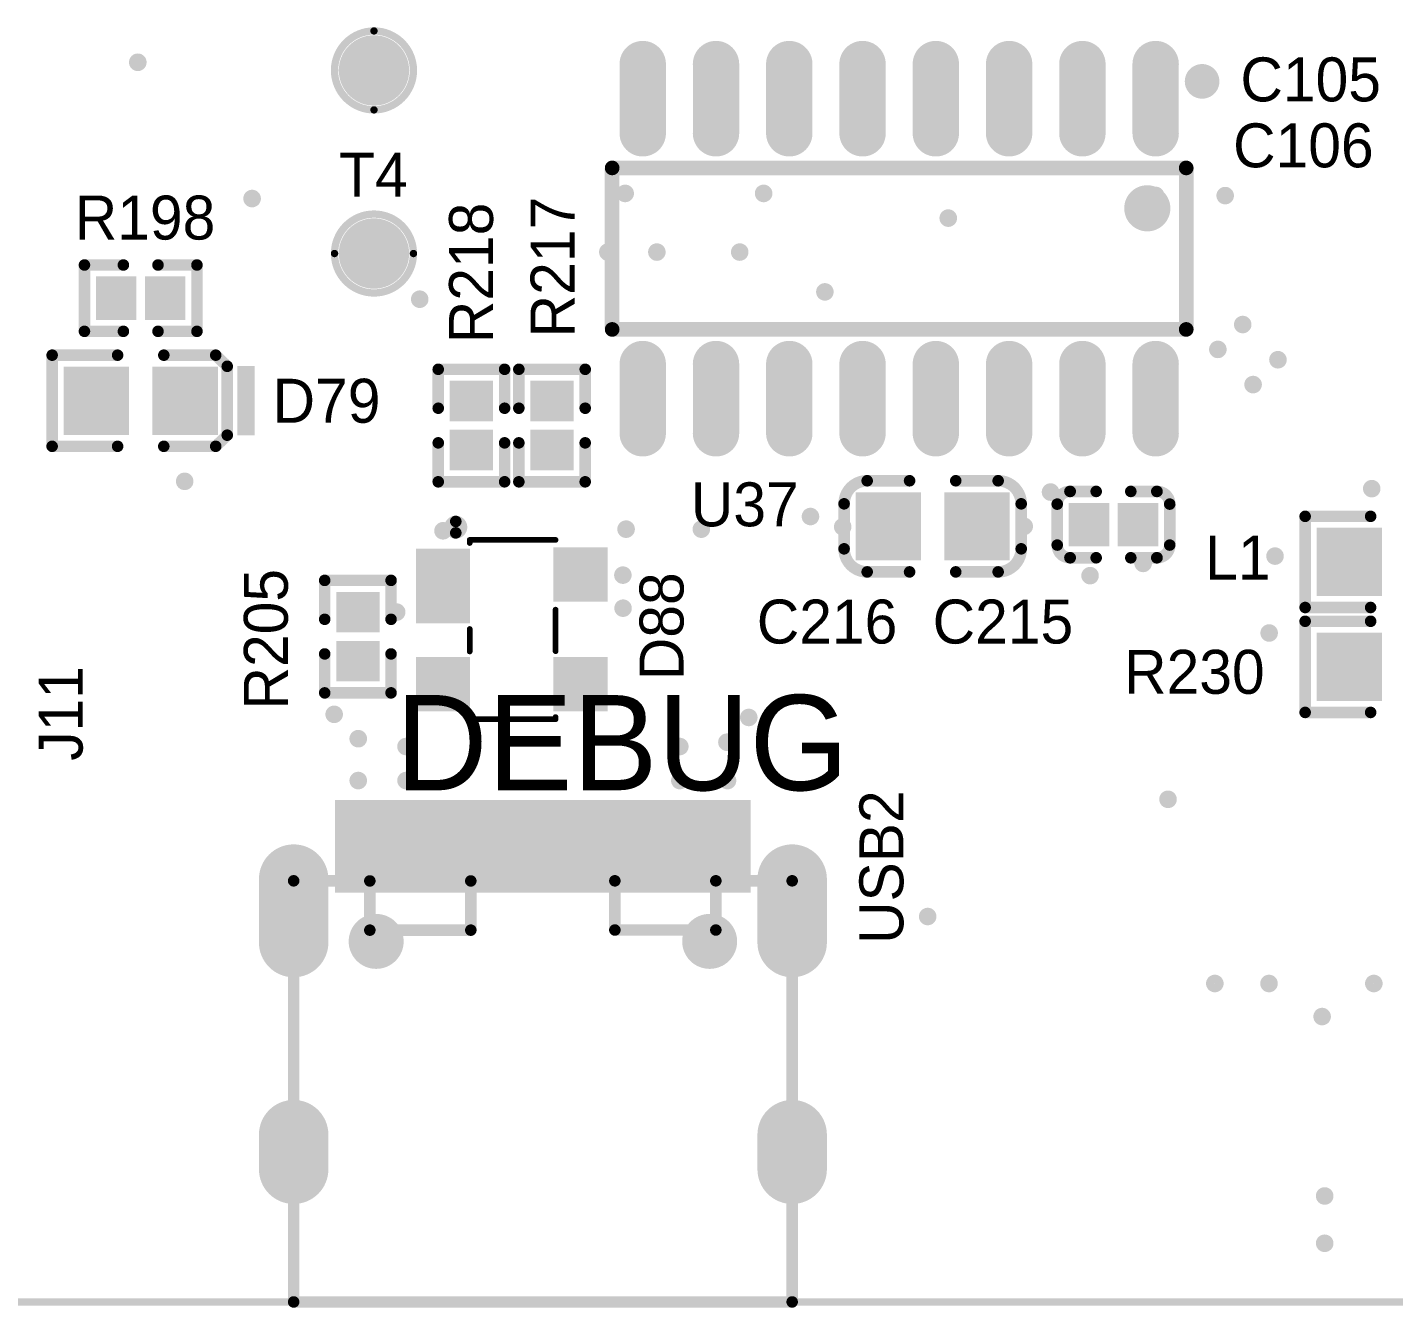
# Model space of a CAD drawing. Header units: millimetres. Extents: x 1205 to 1330, y 770 to 864.
# Drawn here: x 1228.35 to 1252.03, y 769.54 to 791.73 of the extents above; entities that cross this region are included whole.
import ezdxf

# ---------------------------------------------------------------- set-up
doc = ezdxf.new("R2010")
doc.units = ezdxf.units.MM
for name, color, linetype in [('Mechanical1', 6, 'Continuous'), ('PadHoleLayer', 156, 'Continuous'), ('TopOverlay', 2, 'Continuous'), ('TopPaste', 8, 'Continuous'), ('TopSolder', 216, 'Continuous'), ('ViaHoleLayer', 16, 'Continuous')]:
    doc.layers.add(name, color=color, linetype=linetype)

# ---------------------------------------------------------------- blocks, each defined once
blk = doc.blocks.new('0402_C_230')
at = {"layer": 'TopOverlay', "const_width": 0.2}
for points in [[(-0.975, 0.355, -0.414214), (-0.755, 0.575)], [(0.755, 0.575, -0.414214), (0.975, 0.355)], [(-0.755, -0.575, -0.414214), (-0.975, -0.355)], [(0.975, -0.355, -0.414214), (0.755, -0.575)]]:
    blk.add_lwpolyline(points, format="xyb", dxfattribs=at)
at = {"layer": 'TopOverlay', "const_width": 0.1}
for points in [[(-0.805, 0.575, 1), (-0.705, 0.575, 1)], [(-0.8, 0.575, 1), (-0.7, 0.575, 1)], [(-0.35, 0.575, 1), (-0.25, 0.575, 1)], [(0.25, 0.575, 1), (0.35, 0.575, 1)], [(0.7, 0.575, 1), (0.8, 0.575, 1)], [(0.705, 0.575, 1), (0.805, 0.575, 1)], [(-1.025, 0.355, 1), (-0.925, 0.355, 1)], [(-1.025, 0.355, 1), (-0.925, 0.355, 1)], [(0.925, 0.355, 1), (1.025, 0.355, 1)], [(0.925, 0.355, 1), (1.025, 0.355, 1)], [(-1.025, -0.355, 1), (-0.925, -0.355, 1)], [(-1.025, -0.355, 1), (-0.925, -0.355, 1)], [(0.925, -0.355, 1), (1.025, -0.355, 1)], [(0.925, -0.355, 1), (1.025, -0.355, 1)], [(-0.805, -0.575, 1), (-0.705, -0.575, 1)], [(-0.8, -0.575, 1), (-0.7, -0.575, 1)], [(-0.35, -0.575, 1), (-0.25, -0.575, 1)], [(0.25, -0.575, 1), (0.35, -0.575, 1)], [(0.7, -0.575, 1), (0.8, -0.575, 1)], [(0.705, -0.575, 1), (0.805, -0.575, 1)]]:
    blk.add_lwpolyline(points, format="xyb", close=True, dxfattribs=at)
at = {"layer": 'TopOverlay', "const_width": 0.2}
for points in [[(-0.3, 0.575), (-0.75, 0.575)], [(0.75, 0.575), (0.3, 0.575)], [(-0.975, 0.355), (-0.975, -0.355)], [(0.975, 0.355), (0.975, -0.355)], [(-0.3, -0.575), (-0.75, -0.575)], [(0.75, -0.575), (0.3, -0.575)]]:
    blk.add_lwpolyline(points, dxfattribs=at)
at = {"layer": 'TopPaste'}
for points in [[(-0.725, -0.325), (-0.125, -0.325), (-0.725, 0.325), (-0.125, 0.325)], [(0.125, -0.325), (0.725, -0.325), (0.125, 0.325), (0.725, 0.325)]]:
    blk.add_solid(points, dxfattribs=at)
at = {"layer": 'TopSolder'}
for points in [[(-0.776, -0.376), (-0.074, -0.376), (-0.776, 0.376), (-0.074, 0.376)], [(0.074, -0.376), (0.776, -0.376), (0.074, 0.376), (0.776, 0.376)]]:
    blk.add_solid(points, dxfattribs=at)
blk = doc.blocks.new('0603_C_231')
at = {"layer": 'TopOverlay', "const_width": 0.2}
for points in [[(-1.535, 0.39, -0.414213), (-1.135, 0.79)], [(1.135, 0.79, -0.414213), (1.535, 0.39)], [(-1.135, -0.79, -0.414213), (-1.535, -0.39)], [(1.535, -0.39, -0.414213), (1.135, -0.79)]]:
    blk.add_lwpolyline(points, format="xyb", dxfattribs=at)
for points in [[(-1.135, 0.79), (-0.4, 0.79)], [(0.4, 0.79), (1.135, 0.79)], [(-1.535, -0.39), (-1.535, 0.39)], [(1.535, -0.39), (1.535, 0.39)], [(-1.135, -0.79), (-0.4, -0.79)], [(0.4, -0.79), (1.135, -0.79)]]:
    blk.add_lwpolyline(points, dxfattribs=at)
at = {"layer": 'TopOverlay', "const_width": 0.1}
for points in [[(-1.185, 0.79, 1), (-1.085, 0.79, 1)], [(-1.185, 0.79, 1), (-1.085, 0.79, 1)], [(-0.45, 0.79, 1), (-0.35, 0.79, 1)], [(0.35, 0.79, 1), (0.45, 0.79, 1)], [(1.085, 0.79, 1), (1.185, 0.79, 1)], [(1.085, 0.79, 1), (1.185, 0.79, 1)], [(-1.585, 0.39, 1), (-1.485, 0.39, 1)], [(-1.585, 0.39, 1), (-1.485, 0.39, 1)], [(1.485, 0.39, 1), (1.585, 0.39, 1)], [(1.485, 0.39, 1), (1.585, 0.39, 1)], [(-1.585, -0.39, 1), (-1.485, -0.39, 1)], [(-1.585, -0.39, 1), (-1.485, -0.39, 1)], [(1.485, -0.39, 1), (1.585, -0.39, 1)], [(1.485, -0.39, 1), (1.585, -0.39, 1)], [(-1.185, -0.79, 1), (-1.085, -0.79, 1)], [(-1.185, -0.79, 1), (-1.085, -0.79, 1)], [(-0.45, -0.79, 1), (-0.35, -0.79, 1)], [(0.35, -0.79, 1), (0.45, -0.79, 1)], [(1.085, -0.79, 1), (1.185, -0.79, 1)], [(1.085, -0.79, 1), (1.185, -0.79, 1)]]:
    blk.add_lwpolyline(points, format="xyb", close=True, dxfattribs=at)
at = {"layer": 'TopPaste'}
for points in [[(-1.235, -0.49), (-0.305, -0.49), (-1.235, 0.49), (-0.305, 0.49)], [(0.305, -0.49), (1.235, -0.49), (0.305, 0.49), (1.235, 0.49)]]:
    blk.add_solid(points, dxfattribs=at)
at = {"layer": 'TopSolder'}
for points in [[(-1.337, -0.592), (-0.203, -0.592), (-1.337, 0.592), (-0.203, 0.592)], [(0.203, -0.592), (1.337, -0.592), (0.203, 0.592), (1.337, 0.592)]]:
    blk.add_solid(points, dxfattribs=at)
blk = doc.blocks.new('SOT_143_314')
at = {"layer": 'TopOverlay', "const_width": 0.09906}
for points in [[(-1.5494, -0.72898), (-1.5494, 0.75946)], [(0.37846, 0.75946), (-0.34036, 0.75946)], [(1.55956, 0.75946), (1.52146, 0.75946)], [(1.55956, -0.72898), (1.55956, 0.75946)], [(-1.49606, -0.72898), (-1.5494, -0.72898)], [(0.38354, -0.72898), (-0.00508, -0.72898)], [(1.55956, -0.72898), (1.51638, -0.72898)]]:
    blk.add_lwpolyline(points, dxfattribs=at)
at = {"layer": 'TopOverlay'}
for points, const_width in [([(-1.574165, 0.75946, 1), (-1.524635, 0.75946, 1)], 0.04953), ([(-0.365125, 0.75946, 1), (-0.315595, 0.75946, 1)], 0.04953), ([(0.353695, 0.75946, 1), (0.403225, 0.75946, 1)], 0.04953), ([(1.496695, 0.75946, 1), (1.546225, 0.75946, 1)], 0.04953), ([(1.534795, 0.75946, 1), (1.584325, 0.75946, 1)], 0.04953), ([(1.534795, 0.75946, 1), (1.584325, 0.75946, 1)], 0.04953), ([(-1.574165, -0.72898, 1), (-1.524635, -0.72898, 1)], 0.04953), ([(-1.574165, -0.72898, 1), (-1.524635, -0.72898, 1)], 0.04953), ([(-1.520825, -0.72898, 1), (-1.471295, -0.72898, 1)], 0.04953), ([(-0.029845, -0.72898, 1), (0.019685, -0.72898, 1)], 0.04953), ([(0.358775, -0.72898, 1), (0.408305, -0.72898, 1)], 0.04953), ([(1.491615, -0.72898, 1), (1.541145, -0.72898, 1)], 0.04953), ([(1.534795, -0.72898, 1), (1.584325, -0.72898, 1)], 0.04953), ([(1.534795, -0.72898, 1), (1.584325, -0.72898, 1)], 0.04953), ([(-1.67132, -0.97028, 1), (-1.86944, -0.97028, 1)], 0.20066), ([(-1.919605, -0.97028, 1), (-1.819275, -0.97028, 1)], 0.10033), ([(-1.721485, -0.97028, 1), (-1.621155, -0.97028, 1)], 0.10033)]:
    blk.add_lwpolyline(points, format="xyb", close=True, dxfattribs=dict(at, const_width=const_width))
at = {"layer": 'TopPaste'}
for points in [[(-1.36906, 0.77216), (-0.53086, 0.77216), (-1.36906, 1.61036), (-0.53086, 1.61036)], [(0.53086, 0.77216), (1.36906, 0.77216), (0.53086, 1.61036), (1.36906, 1.61036)], [(-1.3462, -1.61036), (-0.1524, -1.61036), (-1.3462, -0.77216), (-0.1524, -0.77216)], [(0.53086, -1.61036), (1.36906, -1.61036), (0.53086, -0.77216), (1.36906, -0.77216)]]:
    blk.add_solid(points, dxfattribs=at)
at = {"layer": 'TopSolder'}
for points in [[(-1.41986, 0.72136), (-0.48006, 0.72136), (-1.41986, 1.66116), (-0.48006, 1.66116)], [(0.48006, 0.72136), (1.41986, 0.72136), (0.48006, 1.66116), (1.41986, 1.66116)], [(-1.397, -1.66116), (-0.1016, -1.66116), (-1.397, -0.72136), (-0.1016, -0.72136)], [(0.48006, -1.66116), (1.41986, -1.66116), (0.48006, -0.72136), (1.41986, -0.72136)]]:
    blk.add_solid(points, dxfattribs=at)
blk = doc.blocks.new('0603_R_335')
at = {"layer": 'TopOverlay', "const_width": 0.2}
for points in [[(-1.535, 0.79), (-0.4, 0.79)], [(-1.535, -0.79), (-1.535, 0.79)], [(0.4, 0.79), (1.535, 0.79)], [(1.535, -0.79), (1.535, 0.79)], [(-1.535, -0.79), (-0.4, -0.79)], [(0.4, -0.79), (1.535, -0.79)]]:
    blk.add_lwpolyline(points, dxfattribs=at)
at = {"layer": 'TopOverlay', "const_width": 0.1}
for points in [[(-1.585, 0.79, 1), (-1.485, 0.79, 1)], [(-1.585, 0.79, 1), (-1.485, 0.79, 1)], [(-0.45, 0.79, 1), (-0.35, 0.79, 1)], [(0.35, 0.79, 1), (0.45, 0.79, 1)], [(1.485, 0.79, 1), (1.585, 0.79, 1)], [(1.485, 0.79, 1), (1.585, 0.79, 1)], [(-1.585, -0.79, 1), (-1.485, -0.79, 1)], [(-1.585, -0.79, 1), (-1.485, -0.79, 1)], [(-0.45, -0.79, 1), (-0.35, -0.79, 1)], [(0.35, -0.79, 1), (0.45, -0.79, 1)], [(1.485, -0.79, 1), (1.585, -0.79, 1)], [(1.485, -0.79, 1), (1.585, -0.79, 1)]]:
    blk.add_lwpolyline(points, format="xyb", close=True, dxfattribs=at)
at = {"layer": 'TopPaste'}
for points in [[(-1.235, -0.49), (-0.305, -0.49), (-1.235, 0.49), (-0.305, 0.49)], [(0.305, -0.49), (1.235, -0.49), (0.305, 0.49), (1.235, 0.49)]]:
    blk.add_solid(points, dxfattribs=at)
at = {"layer": 'TopSolder'}
for points in [[(-1.337, -0.592), (-0.203, -0.592), (-1.337, 0.592), (-0.203, 0.592)], [(0.203, -0.592), (1.337, -0.592), (0.203, 0.592), (1.337, 0.592)]]:
    blk.add_solid(points, dxfattribs=at)
blk = doc.blocks.new('0402_R_556')
at = {"layer": 'TopOverlay', "const_width": 0.2}
for points in [[(-0.3, 0.575), (-0.975, 0.575)], [(-0.975, -0.575), (-0.975, 0.575)], [(0.975, 0.575), (0.3, 0.575)], [(0.975, -0.575), (0.975, 0.575)], [(-0.975, -0.575), (-0.3, -0.575)], [(0.3, -0.575), (0.975, -0.575)]]:
    blk.add_lwpolyline(points, dxfattribs=at)
at = {"layer": 'TopOverlay', "const_width": 0.1}
for points in [[(-1.025, 0.575, 1), (-0.925, 0.575, 1)], [(-1.025, 0.575, 1), (-0.925, 0.575, 1)], [(-0.35, 0.575, 1), (-0.25, 0.575, 1)], [(0.25, 0.575, 1), (0.35, 0.575, 1)], [(0.925, 0.575, 1), (1.025, 0.575, 1)], [(0.925, 0.575, 1), (1.025, 0.575, 1)], [(-1.025, -0.575, 1), (-0.925, -0.575, 1)], [(-1.025, -0.575, 1), (-0.925, -0.575, 1)], [(-0.35, -0.575, 1), (-0.25, -0.575, 1)], [(0.25, -0.575, 1), (0.35, -0.575, 1)], [(0.925, -0.575, 1), (1.025, -0.575, 1)], [(0.925, -0.575, 1), (1.025, -0.575, 1)]]:
    blk.add_lwpolyline(points, format="xyb", close=True, dxfattribs=at)
at = {"layer": 'TopPaste'}
for points in [[(-0.725, -0.325), (-0.125, -0.325), (-0.725, 0.325), (-0.125, 0.325)], [(0.125, -0.325), (0.725, -0.325), (0.125, 0.325), (0.725, 0.325)]]:
    blk.add_solid(points, dxfattribs=at)
at = {"layer": 'TopSolder'}
for points in [[(-0.776, -0.376), (-0.074, -0.376), (-0.776, 0.376), (-0.074, 0.376)], [(0.074, -0.376), (0.776, -0.376), (0.074, 0.376), (0.776, 0.376)]]:
    blk.add_solid(points, dxfattribs=at)
blk = doc.blocks.new('0402_R_568')
at = {"layer": 'TopOverlay', "const_width": 0.2}
for points in [[(-0.975, 0.575), (-0.975, -0.575)], [(-0.975, 0.575), (-0.3, 0.575)], [(0.3, 0.575), (0.975, 0.575)], [(0.975, 0.575), (0.975, -0.575)], [(-0.3, -0.575), (-0.975, -0.575)], [(0.975, -0.575), (0.3, -0.575)]]:
    blk.add_lwpolyline(points, dxfattribs=at)
at = {"layer": 'TopOverlay', "const_width": 0.1}
for points in [[(-1.025, 0.575, 1), (-0.925, 0.575, 1)], [(-1.025, 0.575, 1), (-0.925, 0.575, 1)], [(-0.35, 0.575, 1), (-0.25, 0.575, 1)], [(0.25, 0.575, 1), (0.35, 0.575, 1)], [(0.925, 0.575, 1), (1.025, 0.575, 1)], [(0.925, 0.575, 1), (1.025, 0.575, 1)], [(-1.025, -0.575, 1), (-0.925, -0.575, 1)], [(-1.025, -0.575, 1), (-0.925, -0.575, 1)], [(-0.35, -0.575, 1), (-0.25, -0.575, 1)], [(0.25, -0.575, 1), (0.35, -0.575, 1)], [(0.925, -0.575, 1), (1.025, -0.575, 1)], [(0.925, -0.575, 1), (1.025, -0.575, 1)]]:
    blk.add_lwpolyline(points, format="xyb", close=True, dxfattribs=at)
at = {"layer": 'TopPaste'}
for points in [[(-0.725, -0.325), (-0.125, -0.325), (-0.725, 0.325), (-0.125, 0.325)], [(0.125, -0.325), (0.725, -0.325), (0.125, 0.325), (0.725, 0.325)]]:
    blk.add_solid(points, dxfattribs=at)
at = {"layer": 'TopSolder'}
for points in [[(-0.776, -0.376), (-0.074, -0.376), (-0.776, 0.376), (-0.074, 0.376)], [(0.074, -0.376), (0.776, -0.376), (0.074, 0.376), (0.776, 0.376)]]:
    blk.add_solid(points, dxfattribs=at)
blk = doc.blocks.new('0402_R_569')
at = {"layer": 'TopOverlay', "const_width": 0.2}
for points in [[(-0.975, 0.575), (-0.975, -0.575)], [(-0.975, 0.575), (-0.3, 0.575)], [(0.3, 0.575), (0.975, 0.575)], [(0.975, 0.575), (0.975, -0.575)], [(-0.3, -0.575), (-0.975, -0.575)], [(0.975, -0.575), (0.3, -0.575)]]:
    blk.add_lwpolyline(points, dxfattribs=at)
at = {"layer": 'TopOverlay', "const_width": 0.1}
for points in [[(-1.025, 0.575, 1), (-0.925, 0.575, 1)], [(-1.025, 0.575, 1), (-0.925, 0.575, 1)], [(-0.35, 0.575, 1), (-0.25, 0.575, 1)], [(0.25, 0.575, 1), (0.35, 0.575, 1)], [(0.925, 0.575, 1), (1.025, 0.575, 1)], [(0.925, 0.575, 1), (1.025, 0.575, 1)], [(-1.025, -0.575, 1), (-0.925, -0.575, 1)], [(-1.025, -0.575, 1), (-0.925, -0.575, 1)], [(-0.35, -0.575, 1), (-0.25, -0.575, 1)], [(0.25, -0.575, 1), (0.35, -0.575, 1)], [(0.925, -0.575, 1), (1.025, -0.575, 1)], [(0.925, -0.575, 1), (1.025, -0.575, 1)]]:
    blk.add_lwpolyline(points, format="xyb", close=True, dxfattribs=at)
at = {"layer": 'TopPaste'}
for points in [[(-0.725, -0.325), (-0.125, -0.325), (-0.725, 0.325), (-0.125, 0.325)], [(0.125, -0.325), (0.725, -0.325), (0.125, 0.325), (0.725, 0.325)]]:
    blk.add_solid(points, dxfattribs=at)
at = {"layer": 'TopSolder'}
for points in [[(-0.776, -0.376), (-0.074, -0.376), (-0.776, 0.376), (-0.074, 0.376)], [(0.074, -0.376), (0.776, -0.376), (0.074, 0.376), (0.776, 0.376)]]:
    blk.add_solid(points, dxfattribs=at)
blk = doc.blocks.new('PAD_25_40_579')
at = {"layer": 'TopOverlay'}
for points, const_width in [([(0.684, 0, 1), (-0.684, 0, 1)], 0.127), ([(-0.716, 0, 1), (-0.652, 0, 1)], 0.0635), ([(0.652, 0, 1), (0.716, 0, 1)], 0.0635)]:
    blk.add_lwpolyline(points, format="xyb", close=True, dxfattribs=dict(at, const_width=const_width))
at = {"layer": 'TopSolder', "const_width": 0.61}
blk.add_lwpolyline([(-0.305, 0, 1), (0.305, 0, 1)], format="xyb", close=True, dxfattribs=at)
blk = doc.blocks.new('PAD_25_40_580')
at = {"layer": 'TopOverlay'}
for points, const_width in [([(0.684, 0, 1), (-0.684, 0, 1)], 0.127), ([(-0.716, 0, 1), (-0.652, 0, 1)], 0.0635), ([(0.652, 0, 1), (0.716, 0, 1)], 0.0635)]:
    blk.add_lwpolyline(points, format="xyb", close=True, dxfattribs=dict(at, const_width=const_width))
at = {"layer": 'TopSolder', "const_width": 0.61}
blk.add_lwpolyline([(-0.305, 0, 1), (0.305, 0, 1)], format="xyb", close=True, dxfattribs=at)
blk = doc.blocks.new('SOIC_16_150____617')
at = {"layer": 'TopOverlay', "const_width": 0.254}
for points in [[(4.975, 1.4), (-4.975, 1.4)], [(-4.975, 1.4), (-4.975, -1.4)], [(4.975, 1.4), (4.975, -1.4)], [(4.975, -1.4), (-4.975, -1.4)]]:
    blk.add_lwpolyline(points, dxfattribs=at)
at = {"layer": 'TopOverlay'}
for points, const_width in [([(-5.038, 1.4, 1), (-4.911, 1.4, 1)], 0.127), ([(-5.038, 1.4, 1), (-4.911, 1.4, 1)], 0.127), ([(4.911, 1.4, 1), (5.038, 1.4, 1)], 0.127), ([(4.911, 1.4, 1), (5.038, 1.4, 1)], 0.127), ([(-4.1, -0.7, 1), (-4.5, -0.7, 1)], 0.4), ([(-4.6, -0.7, 1), (-4.4, -0.7, 1)], 0.2), ([(-4.2, -0.7, 1), (-4, -0.7, 1)], 0.2), ([(-5.038, -1.4, 1), (-4.911, -1.4, 1)], 0.127), ([(-5.038, -1.4, 1), (-4.911, -1.4, 1)], 0.127), ([(4.911, -1.4, 1), (5.038, -1.4, 1)], 0.127), ([(4.911, -1.4, 1), (5.038, -1.4, 1)], 0.127), ([(-5.1, -2.9, 1), (-5.4, -2.9, 1)], 0.3), ([(-5.475, -2.9, 1), (-5.325, -2.9, 1)], 0.15), ([(-5.175, -2.9, 1), (-5.025, -2.9, 1)], 0.15)]:
    blk.add_lwpolyline(points, format="xyb", close=True, dxfattribs=dict(at, const_width=const_width))
at = {"layer": 'TopPaste', "const_width": 0.6}
for points in [[(-4.445, 2), (-4.445, 3.2)], [(-3.175, 2), (-3.175, 3.2)], [(-1.905, 2), (-1.905, 3.2)], [(-0.635, 2), (-0.635, 3.2)], [(0.635, 2), (0.635, 3.2)], [(1.905, 2), (1.905, 3.2)], [(3.175, 2), (3.175, 3.2)], [(4.445, 2), (4.445, 3.2)], [(-4.445, -3.2), (-4.445, -2)], [(-3.175, -3.2), (-3.175, -2)], [(-1.905, -3.2), (-1.905, -2)], [(-0.635, -3.2), (-0.635, -2)], [(0.635, -3.2), (0.635, -2)], [(1.905, -3.2), (1.905, -2)], [(3.175, -3.2), (3.175, -2)], [(4.445, -3.2), (4.445, -2)]]:
    blk.add_lwpolyline(points, dxfattribs=at)
at = {"layer": 'TopPaste', "const_width": 0.3}
for points in [[(-4.595, 3.2, 1), (-4.295, 3.2, 1)], [(-3.325, 3.2, 1), (-3.025, 3.2, 1)], [(-2.055, 3.2, 1), (-1.755, 3.2, 1)], [(-0.785, 3.2, 1), (-0.485, 3.2, 1)], [(0.485, 3.2, 1), (0.785, 3.2, 1)], [(1.755, 3.2, 1), (2.055, 3.2, 1)], [(3.025, 3.2, 1), (3.325, 3.2, 1)], [(4.295, 3.2, 1), (4.595, 3.2, 1)], [(-4.595, 2, 1), (-4.295, 2, 1)], [(-3.325, 2, 1), (-3.025, 2, 1)], [(-2.055, 2, 1), (-1.755, 2, 1)], [(-0.785, 2, 1), (-0.485, 2, 1)], [(0.485, 2, 1), (0.785, 2, 1)], [(1.755, 2, 1), (2.055, 2, 1)], [(3.025, 2, 1), (3.325, 2, 1)], [(4.295, 2, 1), (4.595, 2, 1)], [(-4.595, -2, 1), (-4.295, -2, 1)], [(-3.325, -2, 1), (-3.025, -2, 1)], [(-2.055, -2, 1), (-1.755, -2, 1)], [(-0.785, -2, 1), (-0.485, -2, 1)], [(0.485, -2, 1), (0.785, -2, 1)], [(1.755, -2, 1), (2.055, -2, 1)], [(3.025, -2, 1), (3.325, -2, 1)], [(4.295, -2, 1), (4.595, -2, 1)], [(-4.595, -3.2, 1), (-4.295, -3.2, 1)], [(-3.325, -3.2, 1), (-3.025, -3.2, 1)], [(-2.055, -3.2, 1), (-1.755, -3.2, 1)], [(-0.785, -3.2, 1), (-0.485, -3.2, 1)], [(0.485, -3.2, 1), (0.785, -3.2, 1)], [(1.755, -3.2, 1), (2.055, -3.2, 1)], [(3.025, -3.2, 1), (3.325, -3.2, 1)], [(4.295, -3.2, 1), (4.595, -3.2, 1)]]:
    blk.add_lwpolyline(points, format="xyb", close=True, dxfattribs=at)
at = {"layer": 'TopSolder', "const_width": 0.803}
for points in [[(-4.445, 2), (-4.445, 3.2)], [(-3.175, 2), (-3.175, 3.2)], [(-1.905, 2), (-1.905, 3.2)], [(-0.635, 2), (-0.635, 3.2)], [(0.635, 2), (0.635, 3.2)], [(1.905, 2), (1.905, 3.2)], [(3.175, 2), (3.175, 3.2)], [(4.445, 2), (4.445, 3.2)], [(-4.445, -3.2), (-4.445, -2)], [(-3.175, -3.2), (-3.175, -2)], [(-1.905, -3.2), (-1.905, -2)], [(-0.635, -3.2), (-0.635, -2)], [(0.635, -3.2), (0.635, -2)], [(1.905, -3.2), (1.905, -2)], [(3.175, -3.2), (3.175, -2)], [(4.445, -3.2), (4.445, -2)]]:
    blk.add_lwpolyline(points, dxfattribs=at)
at = {"layer": 'TopSolder', "const_width": 0.402}
for points in [[(-4.646, 3.2, 1), (-4.244, 3.2, 1)], [(-3.376, 3.2, 1), (-2.974, 3.2, 1)], [(-2.106, 3.2, 1), (-1.704, 3.2, 1)], [(-0.836, 3.2, 1), (-0.434, 3.2, 1)], [(0.434, 3.2, 1), (0.836, 3.2, 1)], [(1.704, 3.2, 1), (2.106, 3.2, 1)], [(2.974, 3.2, 1), (3.376, 3.2, 1)], [(4.244, 3.2, 1), (4.646, 3.2, 1)], [(-4.646, 2, 1), (-4.244, 2, 1)], [(-3.376, 2, 1), (-2.974, 2, 1)], [(-2.106, 2, 1), (-1.704, 2, 1)], [(-0.836, 2, 1), (-0.434, 2, 1)], [(0.434, 2, 1), (0.836, 2, 1)], [(1.704, 2, 1), (2.106, 2, 1)], [(2.974, 2, 1), (3.376, 2, 1)], [(4.244, 2, 1), (4.646, 2, 1)], [(-4.646, -2, 1), (-4.244, -2, 1)], [(-3.376, -2, 1), (-2.974, -2, 1)], [(-2.106, -2, 1), (-1.704, -2, 1)], [(-0.836, -2, 1), (-0.434, -2, 1)], [(0.434, -2, 1), (0.836, -2, 1)], [(1.704, -2, 1), (2.106, -2, 1)], [(2.974, -2, 1), (3.376, -2, 1)], [(4.244, -2, 1), (4.646, -2, 1)], [(-4.646, -3.2, 1), (-4.244, -3.2, 1)], [(-3.376, -3.2, 1), (-2.974, -3.2, 1)], [(-2.106, -3.2, 1), (-1.704, -3.2, 1)], [(-0.836, -3.2, 1), (-0.434, -3.2, 1)], [(0.434, -3.2, 1), (0.836, -3.2, 1)], [(1.704, -3.2, 1), (2.106, -3.2, 1)], [(2.974, -3.2, 1), (3.376, -3.2, 1)], [(4.244, -3.2, 1), (4.646, -3.2, 1)]]:
    blk.add_lwpolyline(points, format="xyb", close=True, dxfattribs=at)
blk = doc.blocks.new('USB_TYPE_C_16PIN_MALE_TYPE_C_31_M_12_619')
at = {"layer": 'PadHoleLayer'}
for points, const_width in [([(-4.545, 1.056), (-4.545, 2.006, -1), (-4.095, 2.006), (-4.095, 1.056, -1)], 0.15), ([(4.095, 1.056), (4.095, 2.006, -1), (4.545, 2.006), (4.545, 1.056, -1)], 0.15), ([(-3.078, 1.001, 1), (-2.703, 1.001, 1)], 0.375), ([(2.703, 1.001, 1), (3.078, 1.001, 1)], 0.375), ([(-4.545, -2.874), (-4.545, -2.424, -1), (-4.095, -2.424), (-4.095, -2.874, -1)], 0.15), ([(4.095, -2.974), (4.095, -2.324, -1), (4.545, -2.324), (4.545, -2.974, -1)], 0.15)]:
    blk.add_lwpolyline(points, format="xyb", close=True, dxfattribs=dict(at, const_width=const_width))
at = {"layer": 'TopOverlay', "const_width": 0.2}
for points in [[(-4.32, 2.051), (4.32, 2.051)], [(-4.32, -5.249), (-4.32, 2.051)], [(-3, 1.196), (-3, 2.049)], [(-1.25, 1.196), (-1.25, 2.049)], [(1.247, 1.198), (1.247, 2.051)], [(2.997, 1.198), (2.997, 2.051)], [(4.32, -5.249), (4.32, 2.051)], [(-3, 1.196), (-1.25, 1.196)], [(1.247, 1.198), (2.997, 1.198)], [(-4.32, -5.249), (4.32, -5.249)]]:
    blk.add_lwpolyline(points, dxfattribs=at)
at = {"layer": 'TopOverlay', "const_width": 0.1}
for points in [[(-4.37, 2.051, 1), (-4.27, 2.051, 1)], [(-4.37, 2.051, 1), (-4.27, 2.051, 1)], [(-3.05, 2.049, 1), (-2.95, 2.049, 1)], [(-1.3, 2.049, 1), (-1.2, 2.049, 1)], [(1.197, 2.051, 1), (1.297, 2.051, 1)], [(2.947, 2.051, 1), (3.047, 2.051, 1)], [(4.27, 2.051, 1), (4.37, 2.051, 1)], [(4.27, 2.051, 1), (4.37, 2.051, 1)], [(-3.05, 1.196, 1), (-2.95, 1.196, 1)], [(-3.05, 1.196, 1), (-2.95, 1.196, 1)], [(-1.3, 1.196, 1), (-1.2, 1.196, 1)], [(-1.3, 1.196, 1), (-1.2, 1.196, 1)], [(1.197, 1.198, 1), (1.297, 1.198, 1)], [(1.197, 1.198, 1), (1.297, 1.198, 1)], [(2.947, 1.198, 1), (3.047, 1.198, 1)], [(2.947, 1.198, 1), (3.047, 1.198, 1)], [(-4.37, -5.249, 1), (-4.27, -5.249, 1)], [(-4.37, -5.249, 1), (-4.27, -5.249, 1)], [(4.27, -5.249, 1), (4.37, -5.249, 1)], [(4.27, -5.249, 1), (4.37, -5.249, 1)]]:
    blk.add_lwpolyline(points, format="xyb", close=True, dxfattribs=at)
at = {"layer": 'TopPaste'}
for points in [[(-3.2, 3.349), (-3.5, 3.349), (-3.2, 1.949), (-3.5, 1.949)], [(-2.9, 3.349), (-3.2, 3.349), (-2.9, 1.949), (-3.2, 1.949)], [(-2.4, 3.349), (-2.7, 3.349), (-2.4, 1.949), (-2.7, 1.949)], [(-2.1, 3.349), (-2.4, 3.349), (-2.1, 1.949), (-2.4, 1.949)], [(-1.6, 3.349), (-1.9, 3.349), (-1.6, 1.949), (-1.9, 1.949)], [(-1.1, 3.349), (-1.4, 3.349), (-1.1, 1.949), (-1.4, 1.949)], [(-0.6, 3.349), (-0.9, 3.349), (-0.6, 1.949), (-0.9, 1.949)], [(-0.1, 3.349), (-0.4, 3.349), (-0.1, 1.949), (-0.4, 1.949)], [(0.4, 3.349), (0.1, 3.349), (0.4, 1.949), (0.1, 1.949)], [(0.9, 3.349), (0.6, 3.349), (0.9, 1.949), (0.6, 1.949)], [(1.4, 3.349), (1.1, 3.349), (1.4, 1.949), (1.1, 1.949)], [(1.9, 3.349), (1.6, 3.349), (1.9, 1.949), (1.6, 1.949)], [(2.4, 3.349), (2.1, 3.349), (2.4, 1.949), (2.1, 1.949)], [(2.7, 3.349), (2.4, 3.349), (2.7, 1.949), (2.4, 1.949)], [(3.2, 3.349), (2.9, 3.349), (3.2, 1.949), (2.9, 1.949)], [(3.5, 3.349), (3.2, 3.349), (3.5, 1.949), (3.2, 1.949)]]:
    blk.add_solid(points, dxfattribs=at)
at = {"layer": 'TopSolder', "const_width": 1.203}
for points in [[(-4.32, 0.981), (-4.32, 2.081)], [(4.32, 0.981), (4.32, 2.081)], [(-4.32, -2.949), (-4.32, -2.349)], [(4.32, -2.949), (4.32, -2.349)]]:
    blk.add_lwpolyline(points, dxfattribs=at)
at = {"layer": 'TopSolder'}
for points, const_width in [([(-4.621, 2.081, 1), (-4.019, 2.081, 1)], 0.602), ([(4.019, 2.081, 1), (4.621, 2.081, 1)], 0.602), ([(-4.621, 0.981, 1), (-4.019, 0.981, 1)], 0.602), ([(-3.128, 1.001, 1), (-2.652, 1.001, 1)], 0.477), ([(2.652, 1.001, 1), (3.128, 1.001, 1)], 0.477), ([(4.019, 0.981, 1), (4.621, 0.981, 1)], 0.602), ([(-4.621, -2.349, 1), (-4.019, -2.349, 1)], 0.602), ([(4.019, -2.349, 1), (4.621, -2.349, 1)], 0.602), ([(-4.621, -2.949, 1), (-4.019, -2.949, 1)], 0.602), ([(4.019, -2.949, 1), (4.621, -2.949, 1)], 0.602)]:
    blk.add_lwpolyline(points, format="xyb", close=True, dxfattribs=dict(at, const_width=const_width))
for points in [[(-3.098, 3.45), (-3.602, 3.45), (-3.098, 1.847), (-3.602, 1.847)], [(-2.798, 3.45), (-3.302, 3.45), (-2.798, 1.847), (-3.302, 1.847)], [(-2.298, 3.45), (-2.802, 3.45), (-2.298, 1.847), (-2.802, 1.847)], [(-1.998, 3.45), (-2.502, 3.45), (-1.998, 1.847), (-2.502, 1.847)], [(-1.498, 3.45), (-2.002, 3.45), (-1.498, 1.847), (-2.002, 1.847)], [(-0.998, 3.45), (-1.502, 3.45), (-0.998, 1.847), (-1.502, 1.847)], [(-0.498, 3.45), (-1.002, 3.45), (-0.498, 1.847), (-1.002, 1.847)], [(0.002, 3.45), (-0.502, 3.45), (0.002, 1.847), (-0.502, 1.847)], [(0.502, 3.45), (-0.002, 3.45), (0.502, 1.847), (-0.002, 1.847)], [(1.002, 3.45), (0.498, 3.45), (1.002, 1.847), (0.498, 1.847)], [(1.501, 3.45), (0.998, 3.45), (1.501, 1.847), (0.998, 1.847)], [(2.002, 3.45), (1.498, 3.45), (2.002, 1.847), (1.498, 1.847)], [(2.502, 3.45), (1.998, 3.45), (2.502, 1.847), (1.998, 1.847)], [(2.802, 3.45), (2.299, 3.45), (2.802, 1.847), (2.299, 1.847)], [(3.302, 3.45), (2.798, 3.45), (3.302, 1.847), (2.798, 1.847)], [(3.602, 3.45), (3.098, 3.45), (3.602, 1.847), (3.098, 1.847)]]:
    blk.add_solid(points, dxfattribs=at)
blk = doc.blocks.new('0603_LED_S1_657')
at = {"layer": 'TopOverlay', "const_width": 0.2}
for points in [[(-1.3, 0.79), (-1.5, 0.597)], [(-0.4, 0.79), (-1.3, 0.79)], [(1.535, 0.79), (0.4, 0.79)], [(1.535, 0.79), (1.535, -0.79)], [(-1.5, 0.597), (-1.5, -0.597)], [(-1.3, -0.79), (-1.5, -0.597)], [(-0.4, -0.79), (-1.3, -0.79)], [(1.535, -0.79), (0.4, -0.79)]]:
    blk.add_lwpolyline(points, dxfattribs=at)
at = {"layer": 'TopOverlay', "const_width": 0.1}
for points in [[(-1.35, 0.79, 1), (-1.25, 0.79, 1)], [(-1.35, 0.79, 1), (-1.25, 0.79, 1)], [(-0.45, 0.79, 1), (-0.35, 0.79, 1)], [(0.35, 0.79, 1), (0.45, 0.79, 1)], [(1.485, 0.79, 1), (1.585, 0.79, 1)], [(1.485, 0.79, 1), (1.585, 0.79, 1)], [(-1.55, 0.597, 1), (-1.45, 0.597, 1)], [(-1.55, 0.597, 1), (-1.45, 0.597, 1)], [(-1.55, -0.597, 1), (-1.45, -0.597, 1)], [(-1.55, -0.597, 1), (-1.45, -0.597, 1)], [(-1.35, -0.79, 1), (-1.25, -0.79, 1)], [(-1.35, -0.79, 1), (-1.25, -0.79, 1)], [(-0.45, -0.79, 1), (-0.35, -0.79, 1)], [(0.35, -0.79, 1), (0.45, -0.79, 1)], [(1.485, -0.79, 1), (1.585, -0.79, 1)], [(1.485, -0.79, 1), (1.585, -0.79, 1)]]:
    blk.add_lwpolyline(points, format="xyb", close=True, dxfattribs=at)
at = {"layer": 'TopOverlay'}
blk.add_solid([(-1.975, -0.6), (-1.675, -0.6), (-1.975, 0.6), (-1.675, 0.6)], dxfattribs=at)
at = {"layer": 'TopPaste'}
for points in [[(-0.305, 0.49), (-1.235, 0.49), (-0.305, -0.49), (-1.235, -0.49)], [(1.235, 0.49), (0.305, 0.49), (1.235, -0.49), (0.305, -0.49)]]:
    blk.add_solid(points, dxfattribs=at)
at = {"layer": 'TopSolder'}
for points in [[(-0.203, 0.592), (-1.337, 0.592), (-0.203, -0.592), (-1.337, -0.592)], [(1.337, 0.592), (0.203, 0.592), (1.337, -0.592), (0.203, -0.592)]]:
    blk.add_solid(points, dxfattribs=at)
blk = doc.blocks.new('0402_R_664')
at = {"layer": 'TopOverlay', "const_width": 0.2}
for points in [[(-0.3, 0.575), (-0.975, 0.575)], [(-0.975, 0.575), (-0.975, -0.575)], [(0.975, 0.575), (0.3, 0.575)], [(0.975, -0.575), (0.975, 0.575)], [(-0.3, -0.575), (-0.975, -0.575)], [(0.975, -0.575), (0.3, -0.575)]]:
    blk.add_lwpolyline(points, dxfattribs=at)
at = {"layer": 'TopOverlay', "const_width": 0.1}
for points in [[(-1.025, 0.575, 1), (-0.925, 0.575, 1)], [(-1.025, 0.575, 1), (-0.925, 0.575, 1)], [(-0.35, 0.575, 1), (-0.25, 0.575, 1)], [(0.25, 0.575, 1), (0.35, 0.575, 1)], [(0.925, 0.575, 1), (1.025, 0.575, 1)], [(0.925, 0.575, 1), (1.025, 0.575, 1)], [(-1.025, -0.575, 1), (-0.925, -0.575, 1)], [(-1.025, -0.575, 1), (-0.925, -0.575, 1)], [(-0.35, -0.575, 1), (-0.25, -0.575, 1)], [(0.25, -0.575, 1), (0.35, -0.575, 1)], [(0.925, -0.575, 1), (1.025, -0.575, 1)], [(0.925, -0.575, 1), (1.025, -0.575, 1)]]:
    blk.add_lwpolyline(points, format="xyb", close=True, dxfattribs=at)
at = {"layer": 'TopPaste'}
for points in [[(-0.725, -0.325), (-0.125, -0.325), (-0.725, 0.325), (-0.125, 0.325)], [(0.125, -0.325), (0.725, -0.325), (0.125, 0.325), (0.725, 0.325)]]:
    blk.add_solid(points, dxfattribs=at)
at = {"layer": 'TopSolder'}
for points in [[(-0.776, -0.376), (-0.074, -0.376), (-0.776, 0.376), (-0.074, 0.376)], [(0.074, -0.376), (0.776, -0.376), (0.074, 0.376), (0.776, 0.376)]]:
    blk.add_solid(points, dxfattribs=at)
blk = doc.blocks.new('0603_R_669')
at = {"layer": 'TopOverlay', "const_width": 0.2}
for points in [[(-1.535, -0.79), (-1.535, 0.79)], [(-1.535, 0.79), (-0.4, 0.79)], [(0.4, 0.79), (1.535, 0.79)], [(1.535, -0.79), (1.535, 0.79)], [(-1.535, -0.79), (-0.4, -0.79)], [(0.4, -0.79), (1.535, -0.79)]]:
    blk.add_lwpolyline(points, dxfattribs=at)
at = {"layer": 'TopOverlay', "const_width": 0.1}
for points in [[(-1.585, 0.79, 1), (-1.485, 0.79, 1)], [(-1.585, 0.79, 1), (-1.485, 0.79, 1)], [(-0.45, 0.79, 1), (-0.35, 0.79, 1)], [(0.35, 0.79, 1), (0.45, 0.79, 1)], [(1.485, 0.79, 1), (1.585, 0.79, 1)], [(1.485, 0.79, 1), (1.585, 0.79, 1)], [(-1.585, -0.79, 1), (-1.485, -0.79, 1)], [(-1.585, -0.79, 1), (-1.485, -0.79, 1)], [(-0.45, -0.79, 1), (-0.35, -0.79, 1)], [(0.35, -0.79, 1), (0.45, -0.79, 1)], [(1.485, -0.79, 1), (1.585, -0.79, 1)], [(1.485, -0.79, 1), (1.585, -0.79, 1)]]:
    blk.add_lwpolyline(points, format="xyb", close=True, dxfattribs=at)
at = {"layer": 'TopPaste'}
for points in [[(-1.235, -0.49), (-0.305, -0.49), (-1.235, 0.49), (-0.305, 0.49)], [(0.305, -0.49), (1.235, -0.49), (0.305, 0.49), (1.235, 0.49)]]:
    blk.add_solid(points, dxfattribs=at)
at = {"layer": 'TopSolder'}
for points in [[(-1.337, -0.592), (-0.203, -0.592), (-1.337, 0.592), (-0.203, 0.592)], [(0.203, -0.592), (1.337, -0.592), (0.203, 0.592), (1.337, 0.592)]]:
    blk.add_solid(points, dxfattribs=at)

msp = doc.modelspace()

# ---------------------------------------------------------------- linework, layer by layer
at = {"layer": 'Mechanical1', "const_width": 0.127}
msp.add_lwpolyline([(1207.582, 769.637), (1327.582, 769.637)], dxfattribs=at)
msp.add_lwpolyline([(1207.582, 769.637), (1327.582, 769.637)], dxfattribs=at)
at = {"layer": 'ViaHoleLayer', "const_width": 0.152}
for points in [[(1230.188, 791.125, 1), (1230.341, 791.125, 1)], [(1232.169, 788.763, 1), (1232.322, 788.763, 1)], [(1238.635, 788.852, 1), (1238.788, 788.852, 1)], [(1241.035, 788.852, 1), (1241.188, 788.852, 1)], [(1247.83, 788.817, 1), (1247.982, 788.817, 1)], [(1249.035, 788.814, 1), (1249.187, 788.814, 1)], [(1244.235, 788.424, 1), (1244.388, 788.424, 1)], [(1238.335, 787.835, 1), (1238.487, 787.835, 1)], [(1239.185, 787.835, 1), (1239.337, 787.835, 1)], [(1240.621, 787.835, 1), (1240.773, 787.835, 1)], [(1235.075, 787.018, 1), (1235.227, 787.018, 1)], [(1242.097, 787.145, 1), (1242.249, 787.145, 1)], [(1249.339, 786.579, 1), (1249.491, 786.579, 1)], [(1248.908, 786.148, 1), (1249.06, 786.148, 1)], [(1249.949, 785.969, 1), (1250.102, 785.969, 1)], [(1249.518, 785.538, 1), (1249.671, 785.538, 1)], [(1231.001, 783.861, 1), (1231.153, 783.861, 1)], [(1251.575, 783.734, 1), (1251.727, 783.734, 1)], [(1246.008, 783.675, 1), (1246.161, 783.675, 1)], [(1241.847, 783.251, 1), (1241.999, 783.251, 1)], [(1235.478, 783.004, 1), (1235.631, 783.004, 1)], [(1238.651, 783.032, 1), (1238.804, 783.032, 1)], [(1239.956, 783.032, 1), (1240.108, 783.032, 1)], [(1242.406, 783.073, 1), (1242.558, 783.073, 1)], [(1245.551, 783.081, 1), (1245.704, 783.081, 1)], [(1249.899, 782.565, 1), (1250.051, 782.565, 1)], [(1247.613, 782.438, 1), (1247.765, 782.438, 1)], [(1238.596, 782.235, 1), (1238.748, 782.235, 1)], [(1246.693, 782.226, 1), (1246.845, 782.226, 1)], [(1234.675, 781.594, 1), (1234.828, 781.594, 1)], [(1238.599, 781.662, 1), (1238.751, 781.662, 1)], [(1249.797, 781.232, 1), (1249.949, 781.232, 1)], [(1233.592, 779.822, 1), (1233.744, 779.822, 1)], [(1240.778, 779.768, 1), (1240.93, 779.768, 1)], [(1234.009, 779.4, 1), (1234.162, 779.4, 1)], [(1234.837, 779.264, 1), (1234.989, 779.264, 1)], [(1239.583, 779.264, 1), (1239.735, 779.264, 1)], [(1240.399, 779.339, 1), (1240.551, 779.339, 1)], [(1234.009, 778.674, 1), (1234.162, 778.674, 1)], [(1234.837, 778.674, 1), (1234.989, 778.674, 1)], [(1239.583, 778.674, 1), (1239.735, 778.674, 1)], [(1240.409, 778.674, 1), (1240.562, 778.674, 1)], [(1248.044, 778.349, 1), (1248.197, 778.349, 1)], [(1243.879, 776.317, 1), (1244.031, 776.317, 1)], [(1248.855, 775.156, 1), (1249.008, 775.156, 1)], [(1249.794, 775.156, 1), (1249.947, 775.156, 1)], [(1251.611, 775.156, 1), (1251.764, 775.156, 1)], [(1250.715, 774.583, 1), (1250.867, 774.583, 1)], [(1250.759, 771.473, 1), (1250.912, 771.473, 1)], [(1250.759, 770.653, 1), (1250.912, 770.653, 1)]]:
    msp.add_lwpolyline(points, format="xyb", close=True, dxfattribs=at)

# ---------------------------------------------------------------- block references
for name, p, rotation in [('PAD_25_40_579', (1234.358, 790.984), 270), ('SOIC_16_150____617', (1243.461, 787.894), 180), ('0402_R_664', (1230.315, 787.036), 180), ('0603_LED_S1_657', (1230.315, 785.258), 180), ('0402_R_569', (1236.047, 784.828), 90), ('0402_R_568', (1237.444, 784.828), 90), ('0402_C_230', (1247.175, 783.111), 180), ('SOT_143_314', (1236.746, 781.296), 270), ('0402_R_556', (1234.079, 781.169), 270), ('0603_R_669', (1252.032, 780.645), 360)]:
    msp.add_blockref(name, p, dxfattribs=dict(rotation=rotation))
for name, p in [('PAD_25_40_580', (1234.358, 787.81)), ('0603_C_231', (1244.041, 783.081)), ('0603_R_335', (1252.032, 782.464)), ('USB_TYPE_C_16PIN_MALE_TYPE_C_31_M_12_619', (1237.286, 774.885))]:
    msp.add_blockref(name, p)

# ---------------------------------------------------------------- texts
at = {"layer": 'TopOverlay'}
for s, p in [('C105', (1249.375, 790.447)), ('C106', (1249.248, 789.304)), ('T4', (1233.754, 788.796)), ('R198', (1229.172, 788.052)), ('D79', (1232.601, 784.877)), ('U37', (1239.85, 783.081)), ('L1', (1248.764, 782.159)), ('C216', (1240.993, 781.049)), ('C215', (1244.041, 781.049)), ('R230', (1247.359, 780.178))]:
    msp.add_text(s, height=0.762, dxfattribs=at).set_placement(p)
for s, height, rotation, p in [('R218', 0.762, 90, (1236.421, 786.256)), ('R217', 0.762, 90, (1237.834, 786.357)), ('R205', 0.762, 90, (1232.865, 779.906)), ('D88', 0.762, 90, (1239.723, 780.414)), ('J11', 0.762, 90, (1229.309, 779.017)), ('DEBUG', 1.651, 360, (1234.733, 778.506)), ('USB2', 0.762, 90, (1243.533, 775.842))]:
    msp.add_text(s, height=height, rotation=rotation, dxfattribs=at).set_placement(p)

doc.saveas('drawing.dxf')
